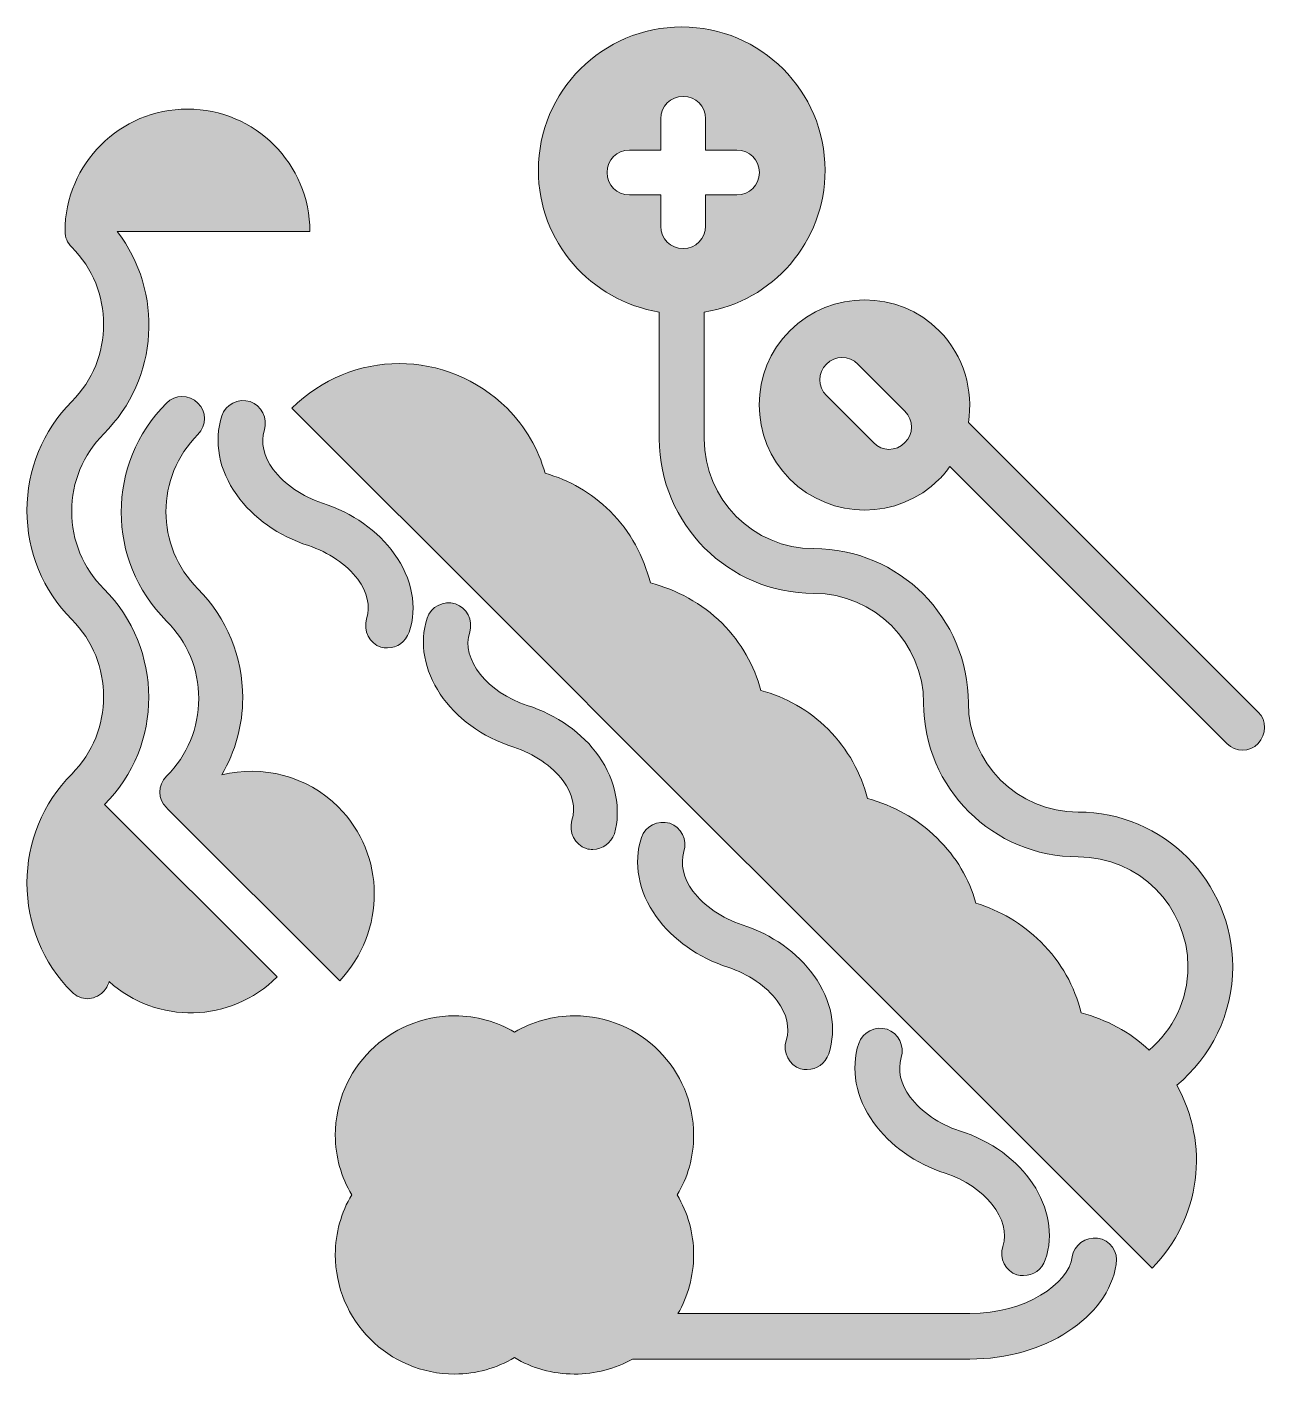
# Model space of a CAD drawing. Header units: inches. Extents: x 0.65 to 3.28, y -3.24 to -0.39.
import ezdxf

# ---------------------------------------------------------------- set-up
doc = ezdxf.new("R2010")
doc.units = ezdxf.units.IN
doc.header["$MEASUREMENT"] = 0
doc.layers.add('Layer 1', color=7, linetype='Continuous')

# ---------------------------------------------------------------- blocks, each defined once
blk = doc.blocks.new('block 2')
at = {"layer": 'Layer 1', "true_color": 0xffffff}
h = blk.add_hatch(color=7, dxfattribs=at)
h.dxf.hatch_style = 2
edge = h.paths.add_edge_path()
edge.add_spline(control_points=[(3.2039, -2.3796), (3.2039, -2.199), (3.0567, -2.0518), (2.8761, -2.0518), (2.7479, -2.0518), (2.6433, -1.9473), (2.6433, -1.8206), (2.6433, -1.64), (2.4961, -1.4928), (2.3155, -1.4928), (2.1873, -1.4928), (2.0828, -1.3883), (2.0828, -1.26), (2.0828, -1.26), (2.0828, -0.9908), (2.0828, -0.9908), (2.2284, -0.9686), (2.3393, -0.8419), (2.3393, -0.6899), (2.3393, -0.522), (2.2031, -0.3859), (2.0353, -0.3859), (1.8674, -0.3859), (1.7312, -0.522), (1.7312, -0.6899), (1.7312, -0.8419), (1.8421, -0.967), (1.9877, -0.9908), (1.9877, -0.9908), (1.9877, -1.26), (1.9877, -1.26), (1.9877, -1.4405), (2.135, -1.5878), (2.3155, -1.5878), (2.4438, -1.5878), (2.5483, -1.6923), (2.5483, -1.8206), (2.5483, -2.0011), (2.6956, -2.1468), (2.8761, -2.1468), (3.0044, -2.1468), (3.1089, -2.2513), (3.1089, -2.3796), (3.1089, -2.4508), (3.0772, -2.5142), (3.0266, -2.5569), (2.9854, -2.5173), (2.9347, -2.492), (2.8825, -2.4777), (2.8682, -2.4223), (2.8413, -2.3701), (2.7969, -2.3273), (2.7574, -2.2877), (2.7099, -2.2608), (2.6592, -2.245), (2.6449, -2.1943), (2.618, -2.1468), (2.5768, -2.1072), (2.5341, -2.0644), (2.4834, -2.0375), (2.4296, -2.0233), (2.4153, -1.9694), (2.3884, -1.9187), (2.3456, -1.876), (2.3045, -1.8348), (2.2554, -1.8079), (2.2031, -1.7936), (2.1889, -1.7414), (2.1619, -1.6923), (2.1208, -1.6511), (2.078, -1.6084), (2.0242, -1.5799), (1.9687, -1.5656), (1.9545, -1.5102), (1.9276, -1.4563), (1.8832, -1.4136), (1.8436, -1.374), (1.7961, -1.3471), (1.7455, -1.3328), (1.7312, -1.2822), (1.7043, -1.2347), (1.6647, -1.1951), (1.538, -1.0684), (1.3337, -1.0684), (1.2086, -1.1951), (1.2086, -1.1951), (1.6647, -1.6511), (1.6647, -1.6511), (1.6647, -1.6511), (2.0052, -1.9916), (2.0052, -1.9916), (2.0052, -1.9916), (2.3456, -2.3321), (2.3456, -2.3321), (2.3456, -2.3321), (2.3456, -2.3321), (2.3456, -2.3321), (2.3456, -2.3321), (2.5768, -2.5633), (2.5768, -2.5633), (2.5768, -2.5633), (2.5768, -2.5633), (2.5768, -2.5633), (2.5768, -2.5633), (2.5768, -2.5633), (2.5768, -2.5633), (2.5768, -2.5633), (2.5768, -2.5633), (2.5768, -2.5633), (2.5768, -2.5633), (3.0329, -3.0193), (3.0329, -3.0193), (3.1374, -2.9148), (3.1548, -2.7549), (3.0852, -2.6314), (3.158, -2.5712), (3.2039, -2.4809), (3.2039, -2.3796)], knot_values=[0, 0, 0, 0, 1, 1, 1, 2, 2, 2, 3, 3, 3, 4, 4, 4, 5, 5, 5, 6, 6, 6, 7, 7, 7, 8, 8, 8, 9, 9, 9, 10, 10, 10, 11, 11, 11, 12, 12, 12, 13, 13, 13, 14, 14, 14, 15, 15, 15, 16, 16, 16, 17, 17, 17, 18, 18, 18, 19, 19, 19, 20, 20, 20, 21, 21, 21, 22, 22, 22, 23, 23, 23, 24, 24, 24, 25, 25, 25, 26, 26, 26, 27, 27, 27, 28, 28, 28, 29, 29, 29, 30, 30, 30, 31, 31, 31, 32, 32, 32, 33, 33, 33, 34, 34, 34, 35, 35, 35, 36, 36, 36, 37, 37, 37, 38, 38, 38, 39, 39, 39, 39], degree=3, periodic=1)
edge = h.paths.add_edge_path()
edge.add_spline(control_points=[(2.0384, -0.8562), (2.0115, -0.8562), (1.9909, -0.8356), (1.9909, -0.8087), (1.9909, -0.8087), (1.9909, -0.7422), (1.9909, -0.7422), (1.9909, -0.7422), (1.9244, -0.7422), (1.9244, -0.7422), (1.8975, -0.7422), (1.8769, -0.7216), (1.8769, -0.6947), (1.8769, -0.6677), (1.8975, -0.6471), (1.9244, -0.6471), (1.9244, -0.6471), (1.9909, -0.6471), (1.9909, -0.6471), (1.9909, -0.6471), (1.9909, -0.5806), (1.9909, -0.5806), (1.9909, -0.5537), (2.0115, -0.5331), (2.0384, -0.5331), (2.0653, -0.5331), (2.0859, -0.5537), (2.0859, -0.5806), (2.0859, -0.5806), (2.0859, -0.6471), (2.0859, -0.6471), (2.0859, -0.6471), (2.1524, -0.6471), (2.1524, -0.6471), (2.1794, -0.6471), (2.1999, -0.6677), (2.1999, -0.6947), (2.1999, -0.7216), (2.1794, -0.7422), (2.1524, -0.7422), (2.1524, -0.7422), (2.0859, -0.7422), (2.0859, -0.7422), (2.0859, -0.7422), (2.0859, -0.8087), (2.0859, -0.8087), (2.0859, -0.834), (2.0653, -0.8562), (2.0384, -0.8562)], knot_values=[0, 0, 0, 0, 1, 1, 1, 2, 2, 2, 3, 3, 3, 4, 4, 4, 5, 5, 5, 6, 6, 6, 7, 7, 7, 8, 8, 8, 9, 9, 9, 10, 10, 10, 11, 11, 11, 12, 12, 12, 13, 13, 13, 14, 14, 14, 15, 15, 15, 16, 16, 16, 16], degree=3, periodic=1)
h = blk.add_hatch(color=7, dxfattribs=at)
h.dxf.hatch_style = 2
edge = h.paths.add_edge_path()
edge.add_spline(control_points=[(0.8096, -1.5783), (0.8096, -1.5783), (0.8096, -1.5783), (0.8096, -1.5783), (0.7652, -1.5339), (0.7415, -1.4754), (0.7415, -1.4136), (0.7415, -1.3518), (0.7652, -1.2932), (0.8096, -1.2489), (0.8096, -1.2489), (0.8096, -1.2489), (0.8096, -1.2489), (0.9268, -1.1317), (0.9363, -0.948), (0.8381, -0.8198), (0.8381, -0.8198), (1.2466, -0.8198), (1.2466, -0.8198), (1.2466, -0.6772), (1.131, -0.5601), (0.9869, -0.5601), (0.8444, -0.5601), (0.7272, -0.6757), (0.7272, -0.8198), (0.7272, -0.8198), (0.7272, -0.8198), (0.7272, -0.8198), (0.7272, -0.8324), (0.732, -0.8435), (0.7415, -0.853), (0.8317, -0.9433), (0.8317, -1.0905), (0.7415, -1.1808), (0.7415, -1.1808), (0.7415, -1.1808), (0.7415, -1.1808), (0.6797, -1.2426), (0.6465, -1.3249), (0.6465, -1.412), (0.6465, -1.4991), (0.6797, -1.5815), (0.7415, -1.6432), (0.7415, -1.6432), (0.7415, -1.6432), (0.7415, -1.6432), (0.8317, -1.7335), (0.8317, -1.8807), (0.7415, -1.971), (0.7415, -1.971), (0.7415, -1.971), (0.7415, -1.971), (0.6797, -2.0328), (0.6465, -2.1151), (0.6465, -2.2022), (0.6465, -2.2893), (0.6797, -2.3716), (0.7415, -2.4334), (0.751, -2.4429), (0.7637, -2.4477), (0.7747, -2.4477), (0.7858, -2.4477), (0.7985, -2.4429), (0.808, -2.4334), (0.8143, -2.4271), (0.8191, -2.4192), (0.8207, -2.4112), (0.922, -2.5031), (1.0788, -2.4999), (1.177, -2.4017), (1.177, -2.4017), (0.8112, -2.0359), (0.8112, -2.0359), (0.9363, -1.9108), (0.9363, -1.705), (0.8096, -1.5783)], knot_values=[0, 0, 0, 0, 1, 1, 1, 2, 2, 2, 3, 3, 3, 4, 4, 4, 5, 5, 5, 6, 6, 6, 7, 7, 7, 8, 8, 8, 9, 9, 9, 10, 10, 10, 11, 11, 11, 12, 12, 12, 13, 13, 13, 14, 14, 14, 15, 15, 15, 16, 16, 16, 17, 17, 17, 18, 18, 18, 19, 19, 19, 20, 20, 20, 21, 21, 21, 22, 22, 22, 23, 23, 23, 24, 24, 24, 25, 25, 25, 25], degree=3, periodic=1)
h = blk.add_hatch(color=7, dxfattribs=at)
h.dxf.hatch_style = 2
edge = h.paths.add_edge_path()
edge.add_spline(control_points=[(2.2649, -1.3455), (2.352, -1.4326), (2.4945, -1.4326), (2.5816, -1.3455), (2.5895, -1.3376), (2.5974, -1.3281), (2.6038, -1.3186), (2.6038, -1.3186), (3.1913, -1.9061), (3.1913, -1.9061), (3.2103, -1.9251), (3.2403, -1.9251), (3.2578, -1.9061), (3.2752, -1.8871), (3.2768, -1.857), (3.2578, -1.8396), (3.2578, -1.8396), (2.6433, -1.2251), (2.6433, -1.2251), (2.6544, -1.1571), (2.6338, -1.0842), (2.5816, -1.0304), (2.4945, -0.9433), (2.352, -0.9433), (2.2649, -1.0304), (2.1778, -1.1159), (2.1778, -1.2584), (2.2649, -1.3455)], knot_values=[0, 0, 0, 0, 1, 1, 1, 2, 2, 2, 3, 3, 3, 4, 4, 4, 5, 5, 5, 6, 6, 6, 7, 7, 7, 8, 8, 8, 9, 9, 9, 9], degree=3, periodic=1)
edge = h.paths.add_edge_path()
edge.add_spline(control_points=[(2.409, -1.1016), (2.409, -1.1016), (2.5087, -1.2014), (2.5087, -1.2014), (2.5277, -1.2204), (2.5277, -1.2505), (2.5087, -1.2679), (2.4897, -1.2869), (2.4596, -1.2869), (2.4422, -1.2679), (2.4422, -1.2679), (2.3425, -1.1681), (2.3425, -1.1681), (2.3235, -1.1491), (2.3235, -1.1191), (2.3425, -1.1016), (2.3599, -1.0826), (2.39, -1.0826), (2.409, -1.1016)], knot_values=[0, 0, 0, 0, 1, 1, 1, 2, 2, 2, 3, 3, 3, 4, 4, 4, 5, 5, 5, 6, 6, 6, 6], degree=3, periodic=1)
h = blk.add_hatch(color=7, dxfattribs=at)
h.dxf.hatch_style = 2
edge = h.paths.add_edge_path()
edge.add_spline(control_points=[(1.3068, -2.0407), (1.2403, -1.9742), (1.1453, -1.952), (1.0598, -1.9726), (1.0883, -1.9235), (1.1041, -1.8681), (1.1041, -1.8095), (1.1041, -1.7224), (1.0709, -1.64), (1.0091, -1.5783), (1.0091, -1.5783), (1.0091, -1.5783), (1.0091, -1.5783), (0.9188, -1.488), (0.9188, -1.3407), (1.0091, -1.2505), (1.0281, -1.2315), (1.0281, -1.2014), (1.0091, -1.184), (0.9901, -1.165), (0.96, -1.165), (0.9426, -1.184), (0.8143, -1.3122), (0.8143, -1.5181), (0.9426, -1.6464), (0.9426, -1.6464), (0.9426, -1.6464), (0.9426, -1.6464), (0.9869, -1.6907), (1.0107, -1.7477), (1.0107, -1.8111), (1.0107, -1.8728), (0.9869, -1.9314), (0.9426, -1.9758), (0.9236, -1.9948), (0.9236, -2.0248), (0.9426, -2.0423), (0.9426, -2.0423), (0.9442, -2.0423), (0.9442, -2.0439), (0.9442, -2.0439), (1.31, -2.4097), (1.31, -2.4097), (1.4082, -2.3051), (1.4082, -2.142), (1.3068, -2.0407)], knot_values=[0, 0, 0, 0, 1, 1, 1, 2, 2, 2, 3, 3, 3, 4, 4, 4, 5, 5, 5, 6, 6, 6, 7, 7, 7, 8, 8, 8, 9, 9, 9, 10, 10, 10, 11, 11, 11, 12, 12, 12, 13, 13, 13, 14, 14, 14, 15, 15, 15, 15], degree=3, periodic=1)
h = blk.add_hatch(color=7, dxfattribs=at)
h.dxf.hatch_style = 2
edge = h.paths.add_edge_path()
edge.add_spline(control_points=[(1.4256, -1.5039), (1.3907, -1.4548), (1.3369, -1.4168), (1.2736, -1.3962), (1.2308, -1.3819), (1.1928, -1.3566), (1.169, -1.3249), (1.1485, -1.2964), (1.1421, -1.2679), (1.15, -1.241), (1.158, -1.2156), (1.1437, -1.1887), (1.12, -1.1808), (1.0946, -1.1729), (1.0677, -1.1871), (1.0598, -1.2109), (1.0424, -1.2647), (1.0534, -1.3265), (1.0915, -1.3788), (1.1263, -1.4278), (1.1801, -1.4659), (1.2435, -1.4864), (1.2862, -1.5007), (1.3242, -1.526), (1.348, -1.5577), (1.3686, -1.5862), (1.3749, -1.6147), (1.367, -1.6416), (1.3591, -1.667), (1.3733, -1.6939), (1.3971, -1.7018), (1.4018, -1.7034), (1.4066, -1.7034), (1.4113, -1.7034), (1.4319, -1.7034), (1.4493, -1.6907), (1.4573, -1.6701), (1.4747, -1.6163), (1.4636, -1.5561), (1.4256, -1.5039)], knot_values=[0, 0, 0, 0, 1, 1, 1, 2, 2, 2, 3, 3, 3, 4, 4, 4, 5, 5, 5, 6, 6, 6, 7, 7, 7, 8, 8, 8, 9, 9, 9, 10, 10, 10, 11, 11, 11, 12, 12, 12, 13, 13, 13, 13], degree=3, periodic=1)
h = blk.add_hatch(color=7, dxfattribs=at)
h.dxf.hatch_style = 2
edge = h.paths.add_edge_path()
edge.add_spline(control_points=[(1.8595, -1.933), (1.8246, -1.8839), (1.7708, -1.8459), (1.7075, -1.8253), (1.6235, -1.7984), (1.5665, -1.7271), (1.5855, -1.6701), (1.5934, -1.6448), (1.5792, -1.6179), (1.5554, -1.61), (1.5301, -1.602), (1.5032, -1.6163), (1.4953, -1.64), (1.4604, -1.7477), (1.5428, -1.8712), (1.679, -1.914), (1.7217, -1.9283), (1.7597, -1.9536), (1.7835, -1.9853), (1.8041, -2.0138), (1.8104, -2.0423), (1.8025, -2.0692), (1.7946, -2.0945), (1.8088, -2.1214), (1.8326, -2.1294), (1.8373, -2.1309), (1.8421, -2.1309), (1.8468, -2.1309), (1.8674, -2.1309), (1.8848, -2.1183), (1.8927, -2.0977), (1.907, -2.047), (1.8959, -1.9853), (1.8595, -1.933)], knot_values=[0, 0, 0, 0, 1, 1, 1, 2, 2, 2, 3, 3, 3, 4, 4, 4, 5, 5, 5, 6, 6, 6, 7, 7, 7, 8, 8, 8, 9, 9, 9, 10, 10, 10, 11, 11, 11, 11], degree=3, periodic=1)
h = blk.add_hatch(color=7, dxfattribs=at)
h.dxf.hatch_style = 2
edge = h.paths.add_edge_path()
edge.add_spline(control_points=[(2.3155, -2.3986), (2.2807, -2.3495), (2.2269, -2.3115), (2.1635, -2.2909), (2.1208, -2.2766), (2.0828, -2.2513), (2.059, -2.2196), (2.0384, -2.1911), (2.0321, -2.1626), (2.04, -2.1357), (2.0479, -2.1104), (2.0337, -2.0834), (2.0099, -2.0755), (1.9846, -2.0676), (1.9577, -2.0819), (1.9497, -2.1056), (1.9323, -2.1595), (1.9434, -2.2212), (1.9814, -2.2735), (2.0163, -2.3226), (2.0701, -2.3606), (2.1334, -2.3811), (2.1762, -2.3954), (2.2142, -2.4207), (2.238, -2.4524), (2.2585, -2.4809), (2.2649, -2.5094), (2.257, -2.5363), (2.249, -2.5617), (2.2633, -2.5886), (2.287, -2.5965), (2.2918, -2.5981), (2.2965, -2.5981), (2.3013, -2.5981), (2.3219, -2.5981), (2.3393, -2.5854), (2.3472, -2.5648), (2.3646, -2.511), (2.3536, -2.4508), (2.3155, -2.3986)], knot_values=[0, 0, 0, 0, 1, 1, 1, 2, 2, 2, 3, 3, 3, 4, 4, 4, 5, 5, 5, 6, 6, 6, 7, 7, 7, 8, 8, 8, 9, 9, 9, 10, 10, 10, 11, 11, 11, 12, 12, 12, 13, 13, 13, 13], degree=3, periodic=1)
h = blk.add_hatch(color=7, dxfattribs=at)
h.dxf.hatch_style = 2
edge = h.paths.add_edge_path()
edge.add_spline(control_points=[(2.9173, -2.956), (2.892, -2.9528), (2.8666, -2.9702), (2.8635, -2.9956), (2.8555, -3.0526), (2.7653, -3.1159), (2.6465, -3.1159), (2.6449, -3.1159), (2.6449, -3.1159), (2.6433, -3.1159), (2.6433, -3.1159), (2.0273, -3.1159), (2.0273, -3.1159), (2.0479, -3.0795), (2.0606, -3.0367), (2.0606, -2.9908), (2.0606, -2.9449), (2.0479, -2.9021), (2.0258, -2.8641), (2.0479, -2.8277), (2.0606, -2.7834), (2.0606, -2.7375), (2.0606, -2.5981), (1.9482, -2.4841), (1.8072, -2.4841), (1.7613, -2.4841), (1.7185, -2.4968), (1.6805, -2.5189), (1.6441, -2.4968), (1.5998, -2.4841), (1.5539, -2.4841), (1.4145, -2.4841), (1.3005, -2.5965), (1.3005, -2.7375), (1.3005, -2.7834), (1.3131, -2.8261), (1.3353, -2.8641), (1.3131, -2.9006), (1.3005, -2.9449), (1.3005, -2.9908), (1.3005, -3.1302), (1.4129, -3.2442), (1.5539, -3.2442), (1.5998, -3.2442), (1.6425, -3.2315), (1.6805, -3.2094), (1.717, -3.2315), (1.7613, -3.2442), (1.8072, -3.2442), (1.8516, -3.2442), (1.8943, -3.2331), (1.9307, -3.2125), (1.9307, -3.2125), (2.6433, -3.2125), (2.6433, -3.2125), (2.6449, -3.2125), (2.6449, -3.2125), (2.6465, -3.2125), (2.8049, -3.2125), (2.9395, -3.1238), (2.9569, -3.0114), (2.9616, -2.9845), (2.9442, -2.9592), (2.9173, -2.956)], knot_values=[0, 0, 0, 0, 1, 1, 1, 2, 2, 2, 3, 3, 3, 4, 4, 4, 5, 5, 5, 6, 6, 6, 7, 7, 7, 8, 8, 8, 9, 9, 9, 10, 10, 10, 11, 11, 11, 12, 12, 12, 13, 13, 13, 14, 14, 14, 15, 15, 15, 16, 16, 16, 17, 17, 17, 18, 18, 18, 19, 19, 19, 20, 20, 20, 21, 21, 21, 21], degree=3, periodic=1)
h = blk.add_hatch(color=7, dxfattribs=at)
h.dxf.hatch_style = 2
edge = h.paths.add_edge_path()
edge.add_spline(control_points=[(2.6243, -2.728), (2.6243, -2.728), (2.6243, -2.728), (2.6243, -2.728), (2.5816, -2.7137), (2.5436, -2.6884), (2.5198, -2.6567), (2.4992, -2.6282), (2.4929, -2.5997), (2.5008, -2.5728), (2.5087, -2.5474), (2.4945, -2.5205), (2.4707, -2.5126), (2.4454, -2.5047), (2.4185, -2.5189), (2.4106, -2.5427), (2.3931, -2.5965), (2.4042, -2.6583), (2.4422, -2.7105), (2.4771, -2.7596), (2.5309, -2.7976), (2.5943, -2.8182), (2.5943, -2.8182), (2.5943, -2.8182), (2.5943, -2.8182), (2.6782, -2.8451), (2.7352, -2.9164), (2.7162, -2.9734), (2.7083, -2.9987), (2.7225, -3.0257), (2.7463, -3.0336), (2.751, -3.0352), (2.7558, -3.0352), (2.7605, -3.0352), (2.7811, -3.0352), (2.7985, -3.0225), (2.8064, -3.0019), (2.8429, -2.8942), (2.7605, -2.7707), (2.6243, -2.728)], knot_values=[0, 0, 0, 0, 1, 1, 1, 2, 2, 2, 3, 3, 3, 4, 4, 4, 5, 5, 5, 6, 6, 6, 7, 7, 7, 8, 8, 8, 9, 9, 9, 10, 10, 10, 11, 11, 11, 12, 12, 12, 13, 13, 13, 13], degree=3, periodic=1)
at = {"layer": 'Layer 1', "lineweight": 0}
for points, knots in [([(3.2039, -2.3796), (3.2039, -2.199), (3.0567, -2.0518), (2.8761, -2.0518), (2.7479, -2.0518), (2.6433, -1.9473), (2.6433, -1.8206), (2.6433, -1.64), (2.4961, -1.4928), (2.3155, -1.4928), (2.1873, -1.4928), (2.0828, -1.3883), (2.0828, -1.26), (2.0828, -1.26), (2.0828, -0.9908), (2.0828, -0.9908), (2.2284, -0.9686), (2.3393, -0.8419), (2.3393, -0.6899), (2.3393, -0.522), (2.2031, -0.3859), (2.0353, -0.3859), (1.8674, -0.3859), (1.7312, -0.522), (1.7312, -0.6899), (1.7312, -0.8419), (1.8421, -0.967), (1.9877, -0.9908), (1.9877, -0.9908), (1.9877, -1.26), (1.9877, -1.26), (1.9877, -1.4405), (2.135, -1.5878), (2.3155, -1.5878), (2.4438, -1.5878), (2.5483, -1.6923), (2.5483, -1.8206), (2.5483, -2.0011), (2.6956, -2.1468), (2.8761, -2.1468), (3.0044, -2.1468), (3.1089, -2.2513), (3.1089, -2.3796), (3.1089, -2.4508), (3.0772, -2.5142), (3.0266, -2.5569), (2.9854, -2.5173), (2.9347, -2.492), (2.8825, -2.4777), (2.8682, -2.4223), (2.8413, -2.3701), (2.7969, -2.3273), (2.7574, -2.2877), (2.7099, -2.2608), (2.6592, -2.245), (2.6449, -2.1943), (2.618, -2.1468), (2.5768, -2.1072), (2.5341, -2.0644), (2.4834, -2.0375), (2.4296, -2.0233), (2.4153, -1.9694), (2.3884, -1.9187), (2.3456, -1.876), (2.3045, -1.8348), (2.2554, -1.8079), (2.2031, -1.7936), (2.1889, -1.7414), (2.1619, -1.6923), (2.1208, -1.6511), (2.078, -1.6084), (2.0242, -1.5799), (1.9687, -1.5656), (1.9545, -1.5102), (1.9276, -1.4563), (1.8832, -1.4136), (1.8436, -1.374), (1.7961, -1.3471), (1.7455, -1.3328), (1.7312, -1.2822), (1.7043, -1.2347), (1.6647, -1.1951), (1.538, -1.0684), (1.3337, -1.0684), (1.2086, -1.1951), (1.2086, -1.1951), (1.6647, -1.6511), (1.6647, -1.6511), (1.6647, -1.6511), (2.0052, -1.9916), (2.0052, -1.9916), (2.0052, -1.9916), (2.3456, -2.3321), (2.3456, -2.3321), (2.3456, -2.3321), (2.3456, -2.3321), (2.3456, -2.3321), (2.3456, -2.3321), (2.5768, -2.5633), (2.5768, -2.5633), (2.5768, -2.5633), (2.5768, -2.5633), (2.5768, -2.5633), (2.5768, -2.5633), (2.5768, -2.5633), (2.5768, -2.5633), (2.5768, -2.5633), (2.5768, -2.5633), (2.5768, -2.5633), (2.5768, -2.5633), (3.0329, -3.0193), (3.0329, -3.0193), (3.1374, -2.9148), (3.1548, -2.7549), (3.0852, -2.6314), (3.158, -2.5712), (3.2039, -2.4809), (3.2039, -2.3796)], [0, 0, 0, 0, 1, 1, 1, 2, 2, 2, 3, 3, 3, 4, 4, 4, 5, 5, 5, 6, 6, 6, 7, 7, 7, 8, 8, 8, 9, 9, 9, 10, 10, 10, 11, 11, 11, 12, 12, 12, 13, 13, 13, 14, 14, 14, 15, 15, 15, 16, 16, 16, 17, 17, 17, 18, 18, 18, 19, 19, 19, 20, 20, 20, 21, 21, 21, 22, 22, 22, 23, 23, 23, 24, 24, 24, 25, 25, 25, 26, 26, 26, 27, 27, 27, 28, 28, 28, 29, 29, 29, 30, 30, 30, 31, 31, 31, 32, 32, 32, 33, 33, 33, 34, 34, 34, 35, 35, 35, 36, 36, 36, 37, 37, 37, 38, 38, 38, 39, 39, 39, 39]), ([(2.0384, -0.8562), (2.0115, -0.8562), (1.9909, -0.8356), (1.9909, -0.8087), (1.9909, -0.8087), (1.9909, -0.7422), (1.9909, -0.7422), (1.9909, -0.7422), (1.9244, -0.7422), (1.9244, -0.7422), (1.8975, -0.7422), (1.8769, -0.7216), (1.8769, -0.6947), (1.8769, -0.6677), (1.8975, -0.6471), (1.9244, -0.6471), (1.9244, -0.6471), (1.9909, -0.6471), (1.9909, -0.6471), (1.9909, -0.6471), (1.9909, -0.5806), (1.9909, -0.5806), (1.9909, -0.5537), (2.0115, -0.5331), (2.0384, -0.5331), (2.0653, -0.5331), (2.0859, -0.5537), (2.0859, -0.5806), (2.0859, -0.5806), (2.0859, -0.6471), (2.0859, -0.6471), (2.0859, -0.6471), (2.1524, -0.6471), (2.1524, -0.6471), (2.1794, -0.6471), (2.1999, -0.6677), (2.1999, -0.6947), (2.1999, -0.7216), (2.1794, -0.7422), (2.1524, -0.7422), (2.1524, -0.7422), (2.0859, -0.7422), (2.0859, -0.7422), (2.0859, -0.7422), (2.0859, -0.8087), (2.0859, -0.8087), (2.0859, -0.834), (2.0653, -0.8562), (2.0384, -0.8562)], [0, 0, 0, 0, 1, 1, 1, 2, 2, 2, 3, 3, 3, 4, 4, 4, 5, 5, 5, 6, 6, 6, 7, 7, 7, 8, 8, 8, 9, 9, 9, 10, 10, 10, 11, 11, 11, 12, 12, 12, 13, 13, 13, 14, 14, 14, 15, 15, 15, 16, 16, 16, 16]), ([(0.8096, -1.5783), (0.8096, -1.5783), (0.8096, -1.5783), (0.8096, -1.5783), (0.7652, -1.5339), (0.7415, -1.4754), (0.7415, -1.4136), (0.7415, -1.3518), (0.7652, -1.2932), (0.8096, -1.2489), (0.8096, -1.2489), (0.8096, -1.2489), (0.8096, -1.2489), (0.9268, -1.1317), (0.9363, -0.948), (0.8381, -0.8198), (0.8381, -0.8198), (1.2466, -0.8198), (1.2466, -0.8198), (1.2466, -0.6772), (1.131, -0.5601), (0.9869, -0.5601), (0.8444, -0.5601), (0.7272, -0.6757), (0.7272, -0.8198), (0.7272, -0.8198), (0.7272, -0.8198), (0.7272, -0.8198), (0.7272, -0.8324), (0.732, -0.8435), (0.7415, -0.853), (0.8317, -0.9433), (0.8317, -1.0905), (0.7415, -1.1808), (0.7415, -1.1808), (0.7415, -1.1808), (0.7415, -1.1808), (0.6797, -1.2426), (0.6465, -1.3249), (0.6465, -1.412), (0.6465, -1.4991), (0.6797, -1.5815), (0.7415, -1.6432), (0.7415, -1.6432), (0.7415, -1.6432), (0.7415, -1.6432), (0.8317, -1.7335), (0.8317, -1.8807), (0.7415, -1.971), (0.7415, -1.971), (0.7415, -1.971), (0.7415, -1.971), (0.6797, -2.0328), (0.6465, -2.1151), (0.6465, -2.2022), (0.6465, -2.2893), (0.6797, -2.3716), (0.7415, -2.4334), (0.751, -2.4429), (0.7637, -2.4477), (0.7747, -2.4477), (0.7858, -2.4477), (0.7985, -2.4429), (0.808, -2.4334), (0.8143, -2.4271), (0.8191, -2.4192), (0.8207, -2.4112), (0.922, -2.5031), (1.0788, -2.4999), (1.177, -2.4017), (1.177, -2.4017), (0.8112, -2.0359), (0.8112, -2.0359), (0.9363, -1.9108), (0.9363, -1.705), (0.8096, -1.5783)], [0, 0, 0, 0, 1, 1, 1, 2, 2, 2, 3, 3, 3, 4, 4, 4, 5, 5, 5, 6, 6, 6, 7, 7, 7, 8, 8, 8, 9, 9, 9, 10, 10, 10, 11, 11, 11, 12, 12, 12, 13, 13, 13, 14, 14, 14, 15, 15, 15, 16, 16, 16, 17, 17, 17, 18, 18, 18, 19, 19, 19, 20, 20, 20, 21, 21, 21, 22, 22, 22, 23, 23, 23, 24, 24, 24, 25, 25, 25, 25]), ([(2.2649, -1.3455), (2.352, -1.4326), (2.4945, -1.4326), (2.5816, -1.3455), (2.5895, -1.3376), (2.5974, -1.3281), (2.6038, -1.3186), (2.6038, -1.3186), (3.1913, -1.9061), (3.1913, -1.9061), (3.2103, -1.9251), (3.2403, -1.9251), (3.2578, -1.9061), (3.2752, -1.8871), (3.2768, -1.857), (3.2578, -1.8396), (3.2578, -1.8396), (2.6433, -1.2251), (2.6433, -1.2251), (2.6544, -1.1571), (2.6338, -1.0842), (2.5816, -1.0304), (2.4945, -0.9433), (2.352, -0.9433), (2.2649, -1.0304), (2.1778, -1.1159), (2.1778, -1.2584), (2.2649, -1.3455)], [0, 0, 0, 0, 1, 1, 1, 2, 2, 2, 3, 3, 3, 4, 4, 4, 5, 5, 5, 6, 6, 6, 7, 7, 7, 8, 8, 8, 9, 9, 9, 9]), ([(2.409, -1.1016), (2.409, -1.1016), (2.5087, -1.2014), (2.5087, -1.2014), (2.5277, -1.2204), (2.5277, -1.2505), (2.5087, -1.2679), (2.4897, -1.2869), (2.4596, -1.2869), (2.4422, -1.2679), (2.4422, -1.2679), (2.3425, -1.1681), (2.3425, -1.1681), (2.3235, -1.1491), (2.3235, -1.1191), (2.3425, -1.1016), (2.3599, -1.0826), (2.39, -1.0826), (2.409, -1.1016)], [0, 0, 0, 0, 1, 1, 1, 2, 2, 2, 3, 3, 3, 4, 4, 4, 5, 5, 5, 6, 6, 6, 6]), ([(1.3068, -2.0407), (1.2403, -1.9742), (1.1453, -1.952), (1.0598, -1.9726), (1.0883, -1.9235), (1.1041, -1.8681), (1.1041, -1.8095), (1.1041, -1.7224), (1.0709, -1.64), (1.0091, -1.5783), (1.0091, -1.5783), (1.0091, -1.5783), (1.0091, -1.5783), (0.9188, -1.488), (0.9188, -1.3407), (1.0091, -1.2505), (1.0281, -1.2315), (1.0281, -1.2014), (1.0091, -1.184), (0.9901, -1.165), (0.96, -1.165), (0.9426, -1.184), (0.8143, -1.3122), (0.8143, -1.5181), (0.9426, -1.6464), (0.9426, -1.6464), (0.9426, -1.6464), (0.9426, -1.6464), (0.9869, -1.6907), (1.0107, -1.7477), (1.0107, -1.8111), (1.0107, -1.8728), (0.9869, -1.9314), (0.9426, -1.9758), (0.9236, -1.9948), (0.9236, -2.0248), (0.9426, -2.0423), (0.9426, -2.0423), (0.9442, -2.0423), (0.9442, -2.0439), (0.9442, -2.0439), (1.31, -2.4097), (1.31, -2.4097), (1.4082, -2.3051), (1.4082, -2.142), (1.3068, -2.0407)], [0, 0, 0, 0, 1, 1, 1, 2, 2, 2, 3, 3, 3, 4, 4, 4, 5, 5, 5, 6, 6, 6, 7, 7, 7, 8, 8, 8, 9, 9, 9, 10, 10, 10, 11, 11, 11, 12, 12, 12, 13, 13, 13, 14, 14, 14, 15, 15, 15, 15]), ([(1.4256, -1.5039), (1.3907, -1.4548), (1.3369, -1.4168), (1.2736, -1.3962), (1.2308, -1.3819), (1.1928, -1.3566), (1.169, -1.3249), (1.1485, -1.2964), (1.1421, -1.2679), (1.15, -1.241), (1.158, -1.2156), (1.1437, -1.1887), (1.12, -1.1808), (1.0946, -1.1729), (1.0677, -1.1871), (1.0598, -1.2109), (1.0424, -1.2647), (1.0534, -1.3265), (1.0915, -1.3788), (1.1263, -1.4278), (1.1801, -1.4659), (1.2435, -1.4864), (1.2862, -1.5007), (1.3242, -1.526), (1.348, -1.5577), (1.3686, -1.5862), (1.3749, -1.6147), (1.367, -1.6416), (1.3591, -1.667), (1.3733, -1.6939), (1.3971, -1.7018), (1.4018, -1.7034), (1.4066, -1.7034), (1.4113, -1.7034), (1.4319, -1.7034), (1.4493, -1.6907), (1.4573, -1.6701), (1.4747, -1.6163), (1.4636, -1.5561), (1.4256, -1.5039)], [0, 0, 0, 0, 1, 1, 1, 2, 2, 2, 3, 3, 3, 4, 4, 4, 5, 5, 5, 6, 6, 6, 7, 7, 7, 8, 8, 8, 9, 9, 9, 10, 10, 10, 11, 11, 11, 12, 12, 12, 13, 13, 13, 13]), ([(1.8595, -1.933), (1.8246, -1.8839), (1.7708, -1.8459), (1.7075, -1.8253), (1.6235, -1.7984), (1.5665, -1.7271), (1.5855, -1.6701), (1.5934, -1.6448), (1.5792, -1.6179), (1.5554, -1.61), (1.5301, -1.602), (1.5032, -1.6163), (1.4953, -1.64), (1.4604, -1.7477), (1.5428, -1.8712), (1.679, -1.914), (1.7217, -1.9283), (1.7597, -1.9536), (1.7835, -1.9853), (1.8041, -2.0138), (1.8104, -2.0423), (1.8025, -2.0692), (1.7946, -2.0945), (1.8088, -2.1214), (1.8326, -2.1294), (1.8373, -2.1309), (1.8421, -2.1309), (1.8468, -2.1309), (1.8674, -2.1309), (1.8848, -2.1183), (1.8927, -2.0977), (1.907, -2.047), (1.8959, -1.9853), (1.8595, -1.933)], [0, 0, 0, 0, 1, 1, 1, 2, 2, 2, 3, 3, 3, 4, 4, 4, 5, 5, 5, 6, 6, 6, 7, 7, 7, 8, 8, 8, 9, 9, 9, 10, 10, 10, 11, 11, 11, 11]), ([(2.3155, -2.3986), (2.2807, -2.3495), (2.2269, -2.3115), (2.1635, -2.2909), (2.1208, -2.2766), (2.0828, -2.2513), (2.059, -2.2196), (2.0384, -2.1911), (2.0321, -2.1626), (2.04, -2.1357), (2.0479, -2.1104), (2.0337, -2.0834), (2.0099, -2.0755), (1.9846, -2.0676), (1.9577, -2.0819), (1.9497, -2.1056), (1.9323, -2.1595), (1.9434, -2.2212), (1.9814, -2.2735), (2.0163, -2.3226), (2.0701, -2.3606), (2.1334, -2.3811), (2.1762, -2.3954), (2.2142, -2.4207), (2.238, -2.4524), (2.2585, -2.4809), (2.2649, -2.5094), (2.257, -2.5363), (2.249, -2.5617), (2.2633, -2.5886), (2.287, -2.5965), (2.2918, -2.5981), (2.2965, -2.5981), (2.3013, -2.5981), (2.3219, -2.5981), (2.3393, -2.5854), (2.3472, -2.5648), (2.3646, -2.511), (2.3536, -2.4508), (2.3155, -2.3986)], [0, 0, 0, 0, 1, 1, 1, 2, 2, 2, 3, 3, 3, 4, 4, 4, 5, 5, 5, 6, 6, 6, 7, 7, 7, 8, 8, 8, 9, 9, 9, 10, 10, 10, 11, 11, 11, 12, 12, 12, 13, 13, 13, 13]), ([(2.9173, -2.956), (2.892, -2.9528), (2.8666, -2.9702), (2.8635, -2.9956), (2.8555, -3.0526), (2.7653, -3.1159), (2.6465, -3.1159), (2.6449, -3.1159), (2.6449, -3.1159), (2.6433, -3.1159), (2.6433, -3.1159), (2.0273, -3.1159), (2.0273, -3.1159), (2.0479, -3.0795), (2.0606, -3.0367), (2.0606, -2.9908), (2.0606, -2.9449), (2.0479, -2.9021), (2.0258, -2.8641), (2.0479, -2.8277), (2.0606, -2.7834), (2.0606, -2.7375), (2.0606, -2.5981), (1.9482, -2.4841), (1.8072, -2.4841), (1.7613, -2.4841), (1.7185, -2.4968), (1.6805, -2.5189), (1.6441, -2.4968), (1.5998, -2.4841), (1.5539, -2.4841), (1.4145, -2.4841), (1.3005, -2.5965), (1.3005, -2.7375), (1.3005, -2.7834), (1.3131, -2.8261), (1.3353, -2.8641), (1.3131, -2.9006), (1.3005, -2.9449), (1.3005, -2.9908), (1.3005, -3.1302), (1.4129, -3.2442), (1.5539, -3.2442), (1.5998, -3.2442), (1.6425, -3.2315), (1.6805, -3.2094), (1.717, -3.2315), (1.7613, -3.2442), (1.8072, -3.2442), (1.8516, -3.2442), (1.8943, -3.2331), (1.9307, -3.2125), (1.9307, -3.2125), (2.6433, -3.2125), (2.6433, -3.2125), (2.6449, -3.2125), (2.6449, -3.2125), (2.6465, -3.2125), (2.8049, -3.2125), (2.9395, -3.1238), (2.9569, -3.0114), (2.9616, -2.9845), (2.9442, -2.9592), (2.9173, -2.956)], [0, 0, 0, 0, 1, 1, 1, 2, 2, 2, 3, 3, 3, 4, 4, 4, 5, 5, 5, 6, 6, 6, 7, 7, 7, 8, 8, 8, 9, 9, 9, 10, 10, 10, 11, 11, 11, 12, 12, 12, 13, 13, 13, 14, 14, 14, 15, 15, 15, 16, 16, 16, 17, 17, 17, 18, 18, 18, 19, 19, 19, 20, 20, 20, 21, 21, 21, 21]), ([(2.6243, -2.728), (2.6243, -2.728), (2.6243, -2.728), (2.6243, -2.728), (2.5816, -2.7137), (2.5436, -2.6884), (2.5198, -2.6567), (2.4992, -2.6282), (2.4929, -2.5997), (2.5008, -2.5728), (2.5087, -2.5474), (2.4945, -2.5205), (2.4707, -2.5126), (2.4454, -2.5047), (2.4185, -2.5189), (2.4106, -2.5427), (2.3931, -2.5965), (2.4042, -2.6583), (2.4422, -2.7105), (2.4771, -2.7596), (2.5309, -2.7976), (2.5943, -2.8182), (2.5943, -2.8182), (2.5943, -2.8182), (2.5943, -2.8182), (2.6782, -2.8451), (2.7352, -2.9164), (2.7162, -2.9734), (2.7083, -2.9987), (2.7225, -3.0257), (2.7463, -3.0336), (2.751, -3.0352), (2.7558, -3.0352), (2.7605, -3.0352), (2.7811, -3.0352), (2.7985, -3.0225), (2.8064, -3.0019), (2.8429, -2.8942), (2.7605, -2.7707), (2.6243, -2.728)], [0, 0, 0, 0, 1, 1, 1, 2, 2, 2, 3, 3, 3, 4, 4, 4, 5, 5, 5, 6, 6, 6, 7, 7, 7, 8, 8, 8, 9, 9, 9, 10, 10, 10, 11, 11, 11, 12, 12, 12, 13, 13, 13, 13])]:
    blk.add_open_spline(points, degree=3, knots=knots, dxfattribs=at)

msp = doc.modelspace()

# ---------------------------------------------------------------- block references
at = {"layer": 'Layer 1'}
msp.add_blockref('block 2', (0, 0), dxfattribs=at)

doc.saveas('drawing.dxf')
